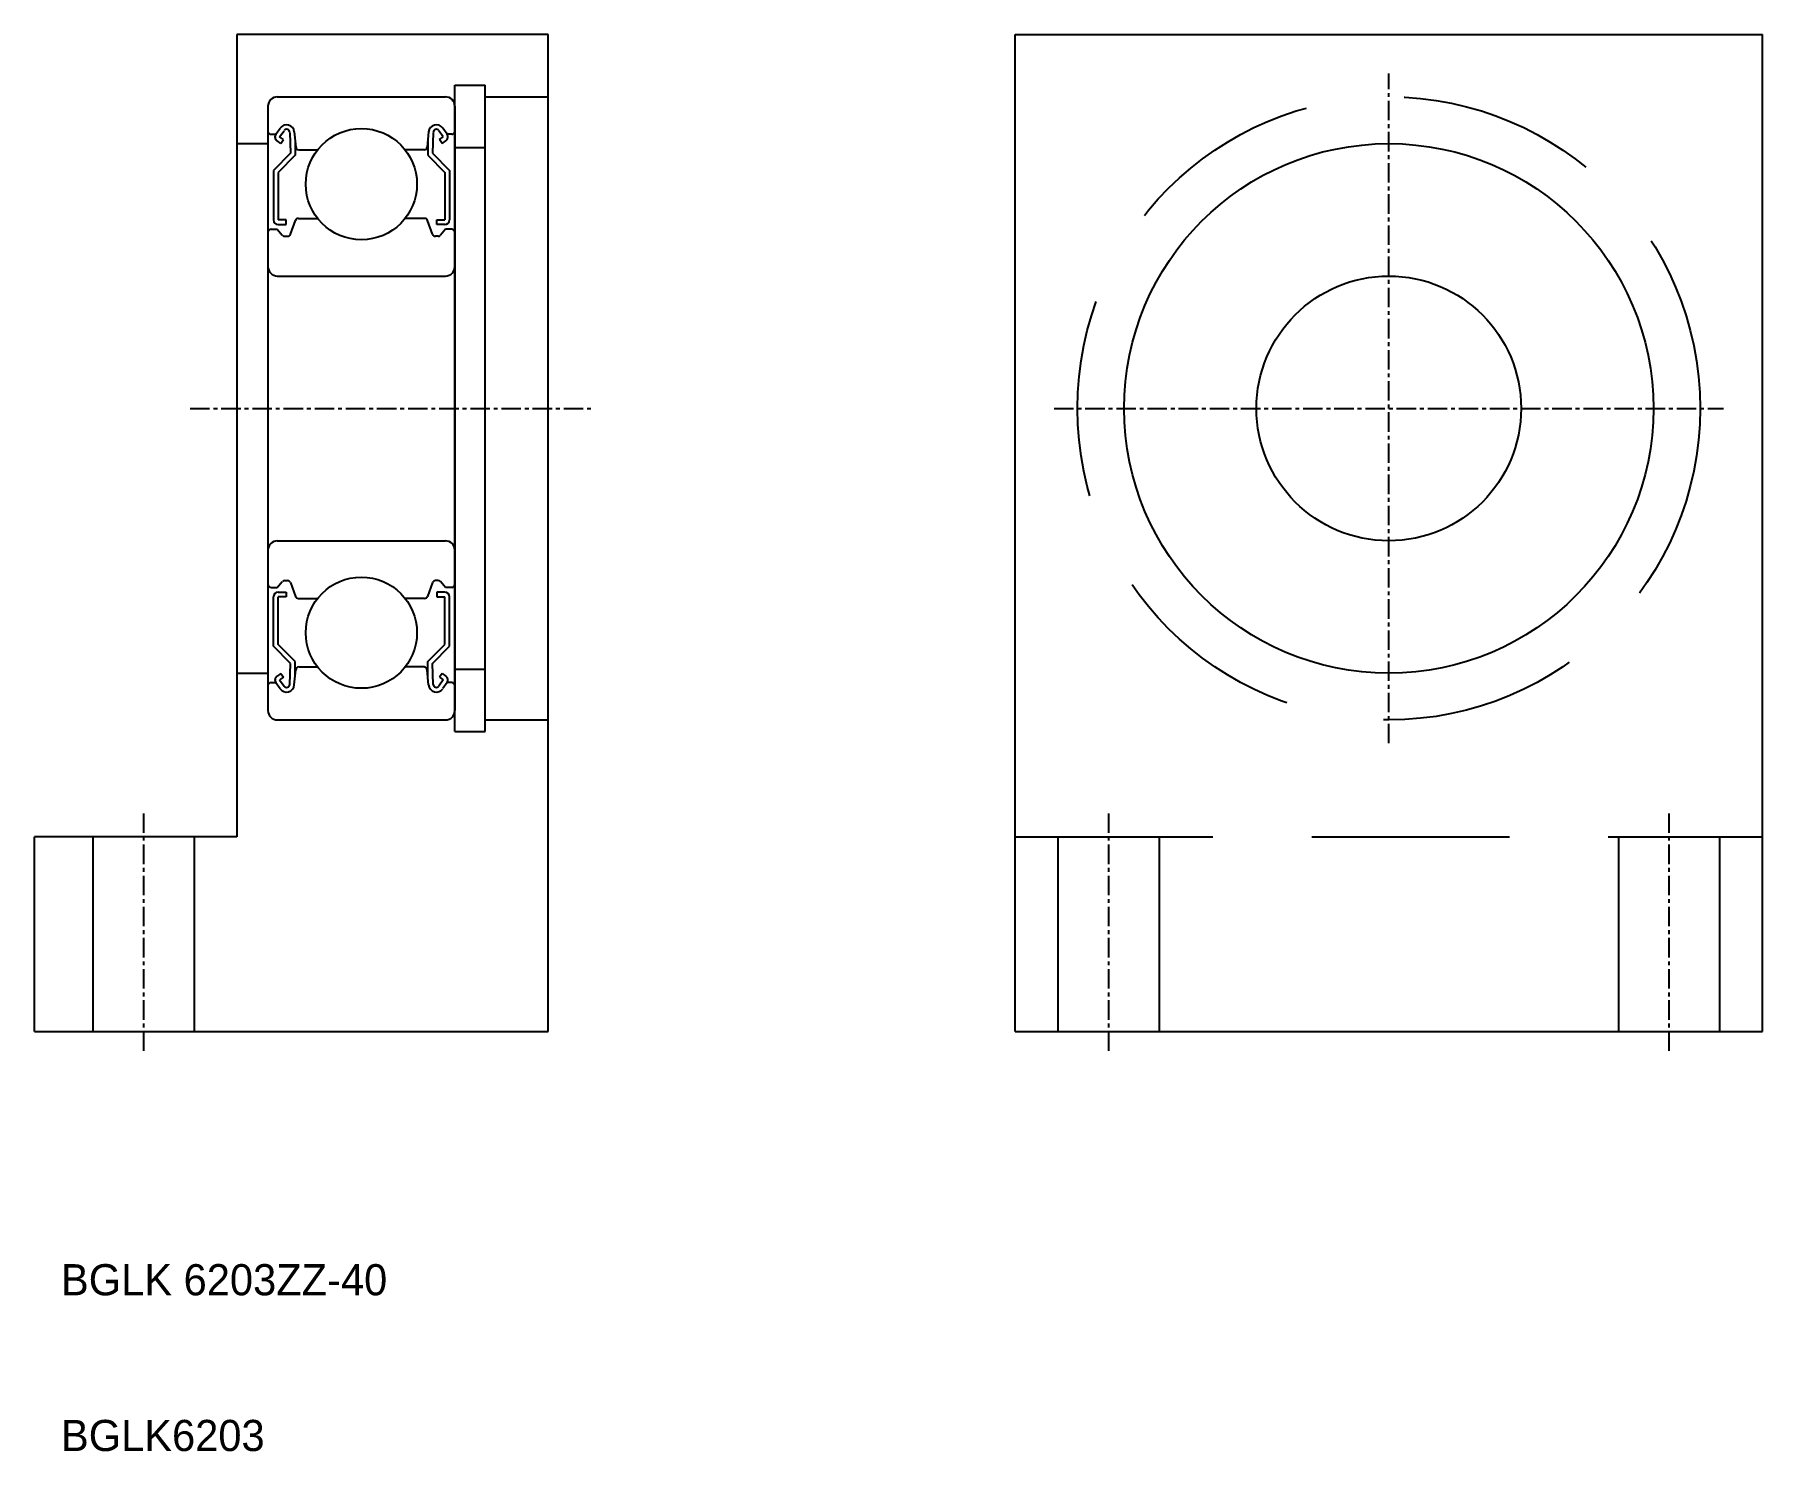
# Model space of a CAD drawing. Extents: x 114 to 225, y 52 to 143.
import ezdxf

# ---------------------------------------------------------------- set-up
doc = ezdxf.new("R2010")
doc.units = 0
doc.linetypes.add('CENTER', pattern=[2, 1.25, -0.25, 0.25, -0.25])
doc.linetypes.add('DASHED', pattern=[19.05, 12.7, -6.35])
doc.layers.get('0').update_dxf_attribs({"linetype": 'CONTINUOUS'})
doc.layers.add('CENTER', color=1, linetype='CENTER')

msp = doc.modelspace()

# ---------------------------------------------------------------- linework, layer by layer
for p, q in [((126.84, 142.77), (126.84, 91.27)), ((146.84, 142.77), (126.84, 142.77)), ((146.84, 78.77), (146.84, 142.77)), ((176.84, 78.77), (176.84, 142.77)), ((176.84, 142.77), (224.84, 142.77)), ((224.84, 78.77), (224.84, 142.77)), ((129.44, 138.77), (140.24, 138.77)), ((140.84, 98.02), (140.84, 139.52)), ((140.84, 139.52), (142.79, 139.52)), ((142.79, 98.02), (142.79, 139.52)), ((142.79, 138.77), (146.84, 138.77)), ((128.84, 138.17), (128.84, 99.37)), ((140.84, 138.17), (140.84, 99.37)), ((129.34, 136.37), (129.62, 136.77)), ((129.59, 136.2), (129.87, 136.6)), ((140.1, 136.2), (139.82, 136.6)), ((140.34, 136.37), (140.07, 136.77)), ((129.04, 136.37), (129.34, 136.37)), ((129.66, 135.78), (129.42, 135.95)), ((129.84, 136.03), (129.59, 136.2)), ((129.66, 135.78), (129.84, 136.03)), ((130.24, 136.49), (130.29, 135.15)), ((130.53, 136.53), (130.62, 135.55)), ((130.59, 135.89), (130.59, 135.02)), ((139.16, 136.53), (139.07, 135.55)), ((139.1, 135.89), (139.1, 135.02)), ((139.45, 136.49), (139.4, 135.15)), ((139.85, 136.03), (140.1, 136.2)), ((140.03, 135.78), (139.85, 136.03)), ((140.03, 135.78), (140.27, 135.95)), ((140.64, 136.37), (140.34, 136.37)), ((140.84, 135.52), (142.79, 135.52)), ((130.29, 135.15), (129.19, 134.05)), ((130.59, 135.02), (129.49, 133.92)), ((130.82, 135.37), (132.03, 135.37)), ((138.87, 135.37), (137.66, 135.37)), ((139.1, 135.02), (140.2, 133.92)), ((139.4, 135.15), (140.5, 134.05)), ((129.19, 134.05), (129.19, 130.87)), ((129.49, 133.92), (129.49, 130.87)), ((140.2, 133.92), (140.2, 130.87)), ((140.5, 134.05), (140.5, 130.87)), ((129.04, 130.27), (129.44, 130.27)), ((129.44, 130.27), (129.76, 129.89)), ((130.01, 130.87), (129.49, 130.87)), ((129.49, 130.57), (130.01, 130.57)), ((130.01, 130.57), (130.01, 130.87)), ((130.28, 129.95), (130.6, 130.84)), ((130.79, 130.97), (132.03, 130.97)), ((138.9, 130.97), (137.66, 130.97)), ((139.41, 129.95), (139.09, 130.84)), ((139.68, 130.87), (140.2, 130.87)), ((139.68, 130.57), (139.68, 130.87)), ((140.2, 130.57), (139.68, 130.57)), ((140.24, 130.27), (139.93, 129.89)), ((140.64, 130.27), (140.24, 130.27)), ((129.92, 129.82), (130.09, 129.82)), ((139.77, 129.82), (139.6, 129.82)), ((129.44, 127.27), (140.24, 127.27)), ((129.44, 110.27), (140.24, 110.27)), ((129.92, 107.72), (130.09, 107.72)), ((139.77, 107.72), (139.6, 107.72)), ((129.04, 107.27), (129.44, 107.27)), ((129.19, 103.5), (129.19, 106.67)), ((129.44, 107.27), (129.76, 107.65)), ((129.49, 106.97), (130.01, 106.97)), ((130.01, 106.67), (129.49, 106.67)), ((129.49, 103.62), (129.49, 106.67)), ((130.01, 106.97), (130.01, 106.67)), ((130.28, 107.59), (130.6, 106.7)), ((130.79, 106.57), (132.03, 106.57)), ((138.9, 106.57), (137.66, 106.57)), ((139.41, 107.59), (139.09, 106.7)), ((139.68, 106.97), (139.68, 106.67)), ((140.2, 106.97), (139.68, 106.97)), ((139.68, 106.67), (140.2, 106.67)), ((140.24, 107.27), (139.93, 107.65)), ((140.2, 103.62), (140.2, 106.67)), ((140.64, 107.27), (140.24, 107.27)), ((140.5, 103.5), (140.5, 106.67)), ((130.29, 102.4), (129.19, 103.5)), ((130.59, 102.52), (129.49, 103.62)), ((139.1, 102.52), (140.2, 103.62)), ((139.4, 102.4), (140.5, 103.5)), ((130.24, 101.05), (130.29, 102.4)), ((130.59, 101.65), (130.59, 102.52)), ((130.82, 102.17), (132.03, 102.17)), ((138.87, 102.17), (137.66, 102.17)), ((139.1, 101.65), (139.1, 102.52)), ((139.45, 101.05), (139.4, 102.4)), ((129.04, 101.17), (129.34, 101.17)), ((129.34, 101.17), (129.62, 100.78)), ((129.66, 101.76), (129.42, 101.59)), ((129.84, 101.52), (129.59, 101.34)), ((129.59, 101.34), (129.87, 100.94)), ((129.66, 101.76), (129.84, 101.52)), ((130.53, 101.02), (130.62, 101.99)), ((139.16, 101.02), (139.07, 101.99)), ((140.1, 101.34), (139.82, 100.94)), ((140.03, 101.76), (139.85, 101.52)), ((139.85, 101.52), (140.1, 101.34)), ((140.03, 101.76), (140.27, 101.59)), ((140.34, 101.17), (140.07, 100.78)), ((140.64, 101.17), (140.34, 101.17)), ((140.84, 102.02), (142.79, 102.02)), ((129.44, 98.77), (140.24, 98.77)), ((132.34, 98.77), (132.34, 98.77)), ((134.84, 98.77), (134.84, 98.77)), ((140.84, 98.02), (142.79, 98.02)), ((142.79, 98.77), (146.84, 98.77)), ((126.84, 91.27), (113.84, 91.27)), ((113.84, 78.77), (113.84, 91.27)), ((113.84, 78.77), (146.84, 78.77)), ((176.84, 78.77), (224.84, 78.77))]:
    msp.add_line(p, q)
at = {"color": 7, "linetype": 'CONTINUOUS'}
for p, q in [((126.84, 135.77), (128.84, 135.77)), ((126.84, 101.77), (128.84, 101.77))]:
    msp.add_line(p, q, dxfattribs=at)
at = {"color": 3, "linetype": 'DASHED'}
for p, q in [((117.59, 91.27), (117.59, 78.77)), ((124.09, 91.27), (124.09, 78.77)), ((179.59, 91.27), (179.59, 78.77)), ((186.09, 91.27), (186.09, 78.77)), ((215.59, 91.27), (215.59, 78.77)), ((222.09, 91.27), (222.09, 78.77))]:
    msp.add_line(p, q, dxfattribs=at)
at = {"linetype": 'DASHED'}
msp.add_line((176.84, 91.27), (224.84, 91.27), dxfattribs=at)
at = {"color": 3, "linetype": 'DASHED'}
msp.add_circle((200.84, 118.77), 20, dxfattribs=at)
for centre, radius in [((134.84, 133.17), 3.57), ((200.84, 118.77), 17), ((200.84, 118.77), 8.5), ((134.84, 104.37), 3.57)]:
    msp.add_circle(centre, radius)
for centre, radius, start, end in [((129.44, 138.17), 0.6, 90, 180), ((140.24, 138.17), 0.6, 0, 90), ((129.04, 136.57), 0.2, 180, 270), ((130.03, 136.48), 0.5, 5.0652, 144.9367), ((130.04, 136.49), 0.2, 2.1311, 144.9356), ((139.66, 136.48), 0.5, 35.0633, 174.9348), ((139.65, 136.49), 0.2, 35.0644, 177.8689), ((140.64, 136.57), 0.2, 270, 0), ((129.59, 136.2), 0.3, 144.9367, 235.0393), ((130.82, 135.57), 0.2, 185.0652, 270), ((138.87, 135.57), 0.2, 270, 354.9348), ((140.1, 136.2), 0.3, 304.9607, 35.0633), ((129.04, 130.07), 0.2, 90, 180), ((129.49, 130.87), 0.3, 180, 270), ((129.92, 130.02), 0.2, 219.9992, 270), ((130.09, 130.02), 0.2, 270, 339.9702), ((130.79, 130.77), 0.2, 90, 159.9702), ((138.9, 130.77), 0.2, 20.0298, 90), ((139.6, 130.02), 0.2, 200.0298, 270), ((139.77, 130.02), 0.2, 270, 320.0008), ((140.2, 130.87), 0.3, 270, 0), ((140.64, 130.07), 0.2, 0, 90), ((129.44, 127.87), 0.6, 180, 270), ((140.24, 127.87), 0.6, 270, 0), ((129.44, 109.67), 0.6, 90, 180), ((140.24, 109.67), 0.6, 0, 90), ((129.92, 107.52), 0.2, 90, 140.0008), ((130.09, 107.52), 0.2, 20.0298, 90), ((139.6, 107.52), 0.2, 90, 159.9702), ((139.77, 107.52), 0.2, 39.9992, 90), ((129.04, 107.47), 0.2, 180, 270), ((129.49, 106.67), 0.3, 90, 180), ((130.79, 106.77), 0.2, 200.0298, 270), ((138.9, 106.77), 0.2, 270, 339.9702), ((140.2, 106.67), 0.3, 0, 90), ((140.64, 107.47), 0.2, 270, 0), ((130.82, 101.97), 0.2, 90, 174.9348), ((138.87, 101.97), 0.2, 5.0652, 90), ((129.04, 100.97), 0.2, 90, 180), ((129.59, 101.34), 0.3, 124.9607, 215.0633), ((130.03, 101.06), 0.5, 215.0633, 354.9348), ((130.04, 101.06), 0.2, 215.0644, 357.8689), ((139.66, 101.06), 0.5, 185.0652, 324.9367), ((139.65, 101.06), 0.2, 182.1311, 324.9356), ((140.1, 101.34), 0.3, 324.9367, 55.0393), ((140.64, 100.97), 0.2, 0, 90), ((129.44, 99.37), 0.6, 180, 270), ((140.24, 99.37), 0.6, 270, 0)]:
    msp.add_arc(centre, radius, start, end)
at = {"layer": 'CENTER', "color": 1, "linetype": 'CENTER'}
for p, q in [((200.84, 97.27), (200.84, 140.27)), ((123.84, 118.77), (149.84, 118.77)), ((179.34, 118.77), (222.34, 118.77)), ((120.84, 92.77), (120.84, 77.27)), ((182.84, 92.77), (182.84, 77.27)), ((218.84, 92.77), (218.84, 77.27))]:
    msp.add_line(p, q, dxfattribs=at)

# ---------------------------------------------------------------- texts
for s, p in [('BGLK 6203ZZ-40', (115.54, 61.83)), ('BGLK6203', (115.54, 51.83))]:
    msp.add_text(s, height=2).set_placement(p)

doc.saveas('drawing.dxf')
